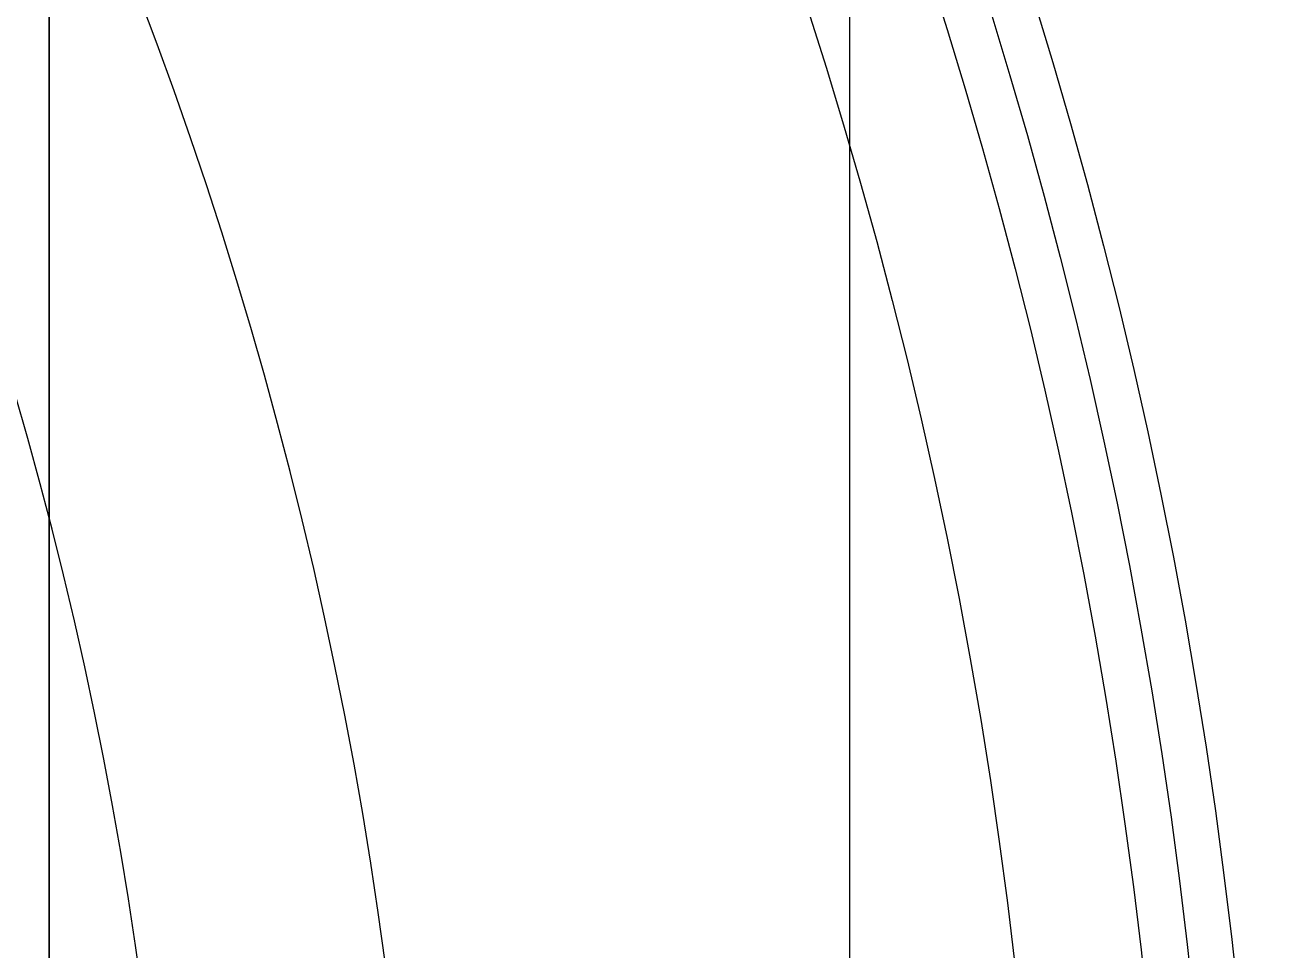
# Model space of a CAD drawing. Header units: metres. Extents: x 0 to 21025, y 0 to 14850.
# Drawn here: x 2178.36 to 2208.56, y 13198.77 to 13221.3 of the extents above; entities that cross this region are included whole.
import ezdxf

# ---------------------------------------------------------------- set-up
doc = ezdxf.new("R2010")
doc.units = ezdxf.units.M
doc.header["$LTSCALE"] = 25
doc.linetypes.add('DASHDOT', pattern=[25.4, 12.7, -6.35, 0, -6.35])
doc.linetypes.add('HIDDEN2', pattern=[4.7625, 3.175, -1.5875])
for name, color, linetype in [('SFU', 3, 'DASHDOT'), ('SL4', 4, 'Continuous'), ('ST1', 7, 'HIDDEN2')]:
    doc.layers.add(name, color=color, linetype=linetype)

msp = doc.modelspace()

# ---------------------------------------------------------------- linework, layer by layer
at = {"layer": 'SFU'}
for p, q in [((2178.949, 13167.984), (2178.949, 13489.484)), ((2178.949, 13246.684), (2178.949, 13183.984)), ((2198.449, 13183.984), (2198.449, 13246.684))]:
    msp.add_line(p, q, dxfattribs=at)
at = {"layer": 'SL4'}
for radius in [125, 123.91, 122.777, 119.686]:
    msp.add_circle((2083.564, 13184.681), radius, dxfattribs=at)
for radius, start, end in [(104.464, 171.10617, 157.38407), (98.5, 170.88256, 157.60769)]:
    msp.add_arc((2083.564, 13184.681), radius, start, end, dxfattribs=at)
at = {"layer": 'ST1'}
msp.add_circle((2083.564, 13184.681), 114.333, dxfattribs=at)

doc.saveas('drawing.dxf')
